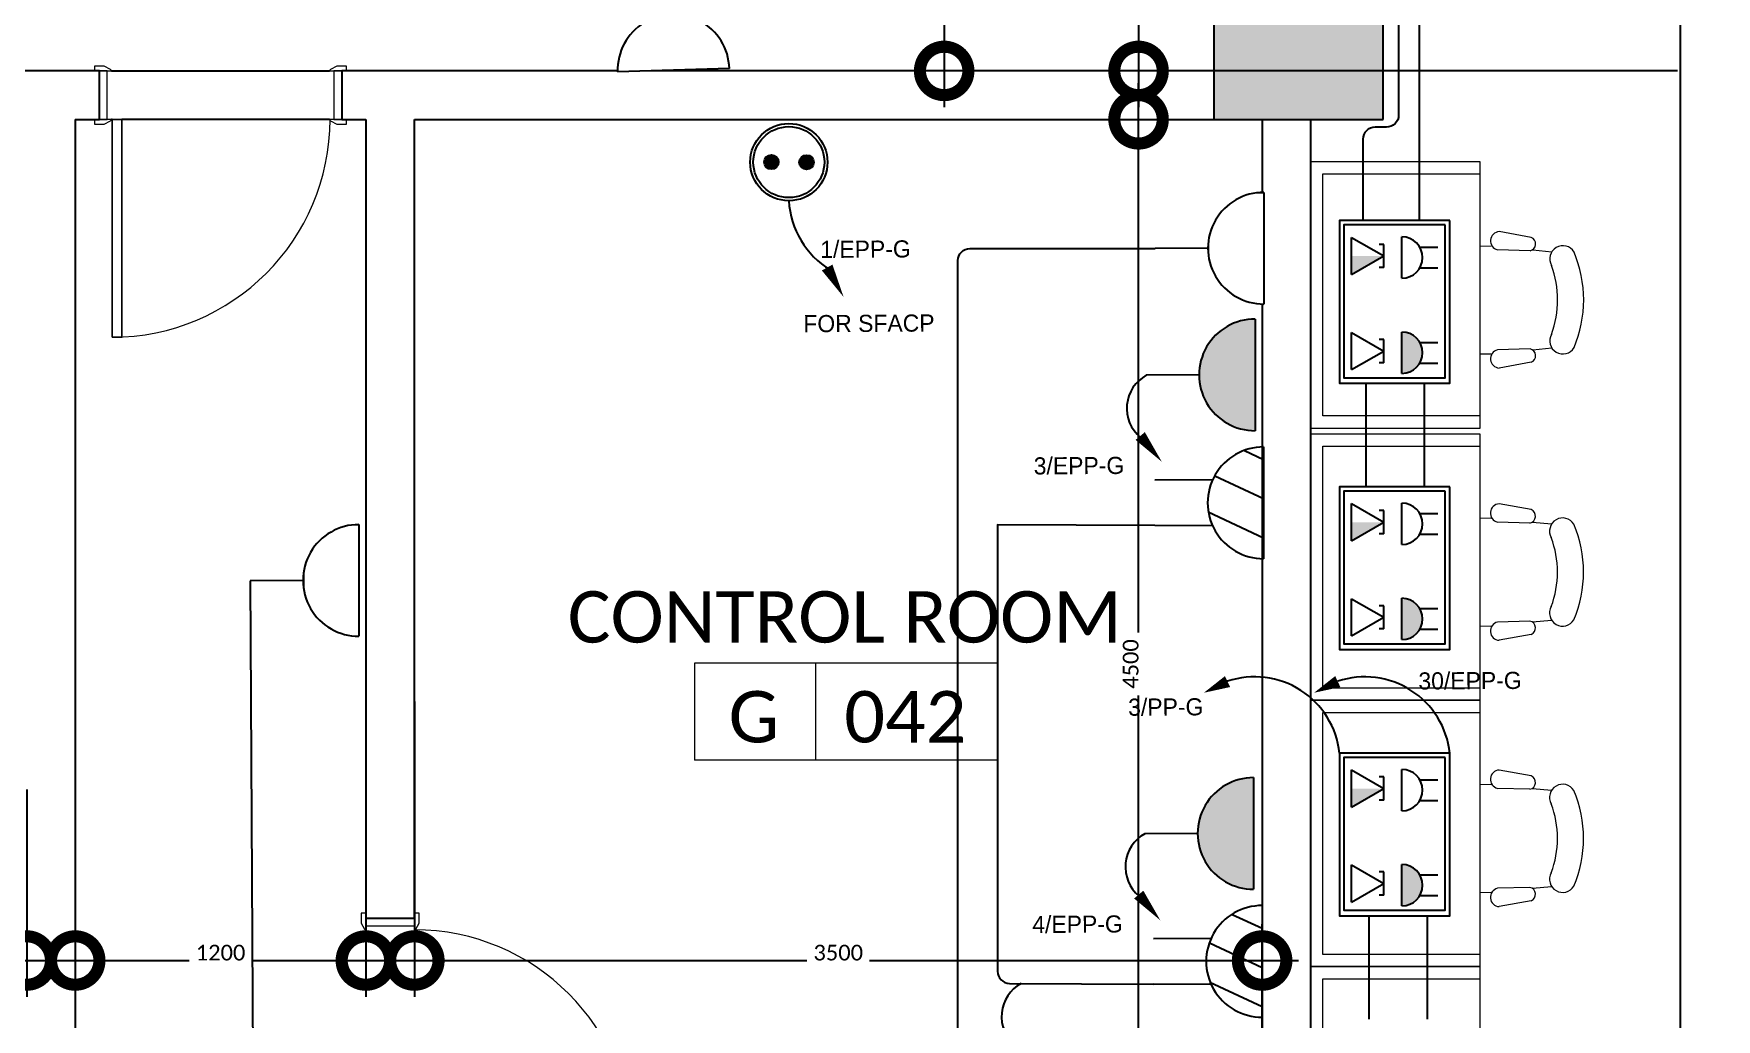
# Model space of a CAD drawing. Header units: metres. Extents: x 15.7 to 112.1, y 4.7 to 71.5.
# Drawn here: x 67.62 to 74.57, y 47.03 to 51.1 of the extents above; entities that cross this region are included whole.
import ezdxf

# ---------------------------------------------------------------- set-up
doc = ezdxf.new("R2010")
doc.units = ezdxf.units.M
doc.set_wipeout_variables(frame=1)
doc.linetypes.add('ECG_Line-Ptrn-Sold', pattern=[9144.001, 9144, -0.001])
doc.layers.get('0').update_dxf_attribs({"color": 3})
for name, color, linetype in [('00', 252, 'Continuous'), ('E-Lighting Fix', 4, 'Continuous'), ('E-SOCKET', 3, 'Continuous'), ('EL. BLOCK', 3, 'Continuous'), ('PW', 4, 'Continuous')]:
    doc.layers.add(name, color=color, linetype=linetype)
for name, color, linetype, lineweight in [('03-A-XR-GF$0$A-FURN', 55, 'Continuous', 5), ('1204SDC-A0$0$G-TTLB-STXT', 3, 'Continuous', 5), ('A-DIM', 7, 'Continuous', 5), ('A-DOOR', 5, 'Continuous', 5), ('A-TEXT', 7, 'ECG_Line-Ptrn-Sold', 13)]:
    doc.layers.add(name, color=color, linetype=linetype, lineweight=lineweight)
doc.styles.add('Calibri', font='calibri.ttf', dxfattribs={"height": 0.212639})
doc.dimstyles.new('ECG_Dimn-Detl-100', dxfattribs={"dimscale": 0.3048, "dimtxt": 0.25, "dimasz": 1.312336, "dimexe": 0.492126, "dimexo": 0.0625, "dimgap": 0, "dimtad": 1, "dimdec": 0, "dimlfac": 1000, "dimzin": 0, "dimdsep": 46, "dimtxsty": 'Calibri', "dimblk1": 'DOTSMALL', "dimblk2": 'DOTSMALL', "dimsah": 1, "dimcen": 0.09, "dimdle": 0.492126, "dimazin": 0, "dimtfac": 1, "dimtdec": 4, "dimtix": 1, "dimtmove": 0, "dimatfit": 3, "dimfxl": 0.492126, "dimfxlon": 1, "dimtvp": 1, "dimtolj": 1, "dimtzin": 0, "dimarcsym": 2})

# ---------------------------------------------------------------- blocks, each defined once
blk = doc.blocks.new('ECG_ Door-Single Leaf-Gnrc - 1000x2200 mm-2066731-GROUND FLOOR PLAN')
at = {"layer": 'A-DOOR'}
for p, q in [((0.408, 1), (0.408, 0.1)), ((0.448, 1), (0.408, 1)), ((0.408, 0.1), (0.408, 1)), ((0.408, 1), (0.448, 1)), ((0.448, 0.1), (0.448, 1)), ((0.448, 1), (0.448, 0.1)), ((-0.48, 0.12), (-0.52, 0.12)), ((-0.52, 0.12), (-0.52, 0.1)), ((-0.5, 0.1), (-0.45, 0.1)), ((-0.468, 0.1), (-0.5, 0.1)), ((-0.454, 0.106), (-0.48, 0.12)), ((-0.468, -0.1), (-0.468, 0.1)), ((0.408, 0.1), (0.448, 0.1)), ((0.448, 0.1), (0.408, 0.1)), ((0.45, 0.1), (0.5, 0.1)), ((0.48, 0.12), (0.454, 0.106)), ((0.468, 0.1), (0.468, -0.1)), ((0.5, 0.1), (0.468, 0.1)), ((0.52, 0.12), (0.48, 0.12)), ((0.52, 0.1), (0.52, 0.12)), ((-0.52, -0.1), (-0.52, -0.12)), ((-0.52, -0.12), (-0.48, -0.12)), ((-0.45, -0.1), (-0.5, -0.1)), ((-0.5, -0.1), (-0.468, -0.1)), ((-0.48, -0.12), (-0.454, -0.106)), ((0.5, -0.1), (0.45, -0.1)), ((0.454, -0.106), (0.48, -0.12)), ((0.468, -0.1), (0.5, -0.1)), ((0.48, -0.12), (0.52, -0.12)), ((0.52, -0.12), (0.52, -0.1))]:
    blk.add_line(p, q, dxfattribs=at)
for centre, radius, start, end in [((0.448, 0.1), 0.9, 90, 180), ((-0.458, 0.099), 0.00806, 7.12502, 60.25512), ((0.458, 0.099), 0.00806, 119.74488, 172.87498), ((-0.458, -0.099), 0.00806, 299.74488, 352.87498), ((0.458, -0.099), 0.00806, 187.12502, 240.25512)]:
    blk.add_arc(centre, radius, start, end, dxfattribs=at)
blk = doc.blocks.new('ECG_ Door-Single Leaf-Steel - 1000x2200 mm-3097163-GROUND FLOOR PLAN')
at = {"layer": 'A-DOOR'}
for p, q in [((0.408, 1), (0.408, 0.1)), ((0.448, 1), (0.408, 1)), ((0.408, 0.1), (0.408, 1)), ((0.408, 1), (0.448, 1)), ((0.448, 0.1), (0.448, 1)), ((0.448, 1), (0.448, 0.1)), ((-0.48, 0.12), (-0.52, 0.12)), ((-0.52, 0.12), (-0.52, 0.1)), ((-0.5, 0.1), (-0.45, 0.1)), ((-0.468, 0.1), (-0.5, 0.1)), ((-0.454, 0.106), (-0.48, 0.12)), ((-0.468, -0.1), (-0.468, 0.1)), ((0.408, 0.1), (0.448, 0.1)), ((0.448, 0.1), (0.408, 0.1)), ((0.45, 0.1), (0.5, 0.1)), ((0.48, 0.12), (0.454, 0.106)), ((0.468, 0.1), (0.468, -0.1)), ((0.5, 0.1), (0.468, 0.1)), ((0.52, 0.12), (0.48, 0.12)), ((0.52, 0.1), (0.52, 0.12)), ((-0.52, -0.1), (-0.52, -0.12)), ((-0.52, -0.12), (-0.48, -0.12)), ((-0.45, -0.1), (-0.5, -0.1)), ((-0.5, -0.1), (-0.468, -0.1)), ((-0.48, -0.12), (-0.454, -0.106)), ((0.5, -0.1), (0.45, -0.1)), ((0.454, -0.106), (0.48, -0.12)), ((0.468, -0.1), (0.5, -0.1)), ((0.48, -0.12), (0.52, -0.12)), ((0.52, -0.12), (0.52, -0.1))]:
    blk.add_line(p, q, dxfattribs=at)
for centre, radius, start, end in [((0.448, 0.1), 0.9, 90, 180), ((-0.458, 0.099), 0.00806, 7.12502, 60.25512), ((0.458, 0.099), 0.00806, 119.74488, 172.87498), ((-0.458, -0.099), 0.00806, 299.74488, 352.87498), ((0.458, -0.099), 0.00806, 187.12502, 240.25512)]:
    blk.add_arc(centre, radius, start, end, dxfattribs=at)
blk = doc.blocks.new('B806-B02 - CALL CENTER - FURN GROUND FLOOR_dwg_03-A-XR-GF$0$chair-3478258-GROUND FLOOR PLAN')
at = {"layer": '03-A-XR-GF$0$A-FURN'}
for p, q in [((22.1929, -2.5592), (22.0606, -2.535)), ((21.9824, -2.5936), (22.0274, -2.5947)), ((22.1881, -2.6145), (22.0537, -2.6106)), ((22.1987, -2.611), (22.2776, -2.6185)), ((21.9824, -3.0405), (22.0274, -3.0395)), ((22.1881, -3.0196), (22.0537, -3.0235)), ((22.1987, -3.0232), (22.2776, -3.0157)), ((22.1929, -3.075), (22.0606, -3.0991))]:
    blk.add_line(p, q, dxfattribs=at)
for centre, radius, start, end in [((22.063, -2.5734), 0.0384, 93.51322, 255.99319), ((22.1819, -2.5861), 0.0291, 282.28269, 67.77652), ((22.3232, -2.6478), 0.0542, 31.26503, 209.68252), ((21.8984, -2.8171), 0.5108, 337.26107, 22.73893), ((21.8906, -2.8171), 0.411, 339.71341, 20.28659), ((22.3232, -2.9864), 0.0542, 150.31748, 328.73497), ((22.063, -3.0608), 0.0384, 104.00681, 266.48678), ((22.1819, -3.0481), 0.0291, 292.22348, 77.71731)]:
    blk.add_arc(centre, radius, start, end, dxfattribs=at)
blk = doc.blocks.new('B806-B02 - CALL CENTER - FURN GROUND FLOOR_dwg_03-A-XR-GF$0$UNIT130-3478259-GROUND FLOOR PLAN')
at = {"layer": '03-A-XR-GF$0$A-FURN'}
for p, q in [((-0.725, -1.05), (-0.725, -0.25)), ((-0.025, -1.2), (-0.725, -1.2))]:
    blk.add_line(p, q, dxfattribs=at)
at = {"layer": '03-A-XR-GF$0$A-FURN', "flags": 128}
for points in [[(-0.725, -1.2), (-0.725, -0.1), (-0.025, -0.1)], [(-0.725, -1.15), (-0.075, -1.15), (-0.075, -0.15), (-0.725, -0.15)]]:
    blk.add_lwpolyline(points, dxfattribs=at)
at = {"extrusion": (0, 0, -1), "zscale": -1}
blk.add_blockref('B806-B02 - CALL CENTER - FURN GROUND FLOOR_dwg_03-A-XR-GF$0$chair-3478258-GROUND FLOOR PLAN', (-21.2574, 2.1469), dxfattribs=at)
blk = doc.blocks.new('B806-B02 - CALL CENTER - FURN GROUND FLOOR_dwg_03-A-XR-GF$0$UNIT130-V107-GROUND FLOOR PLAN')
at = {"layer": '03-A-XR-GF$0$A-FURN'}
blk.add_line((-0.725, -1.05), (-0.725, -0.25), dxfattribs=at)
at = {"layer": '03-A-XR-GF$0$A-FURN', "flags": 128}
blk.add_lwpolyline([(-0.725, -1.2), (-0.725, -0.1), (-0.025, -0.1), (-0.025, -1.2)], close=True, dxfattribs=at)
blk.add_lwpolyline([(-0.725, -1.15), (-0.075, -1.15), (-0.075, -0.15), (-0.725, -0.15)], dxfattribs=at)
at = {"extrusion": (0, 0, -1), "zscale": -1}
blk.add_blockref('B806-B02 - CALL CENTER - FURN GROUND FLOOR_dwg_03-A-XR-GF$0$chair-3478258-GROUND FLOOR PLAN', (-21.2574, 2.1469), dxfattribs=at)
blk = doc.blocks.new('B806-B02 - CALL CENTER - FURN GROUND FLOOR_dwg-3278331-GROUND FLOOR PLAN')
at = {"extrusion": (0, 0, -1), "zscale": -1}
for name, p in [('B806-B02 - CALL CENTER - FURN GROUND FLOOR_dwg_03-A-XR-GF$0$UNIT130-V107-GROUND FLOOR PLAN', (-72.8695, 50.6718)), ('B806-B02 - CALL CENTER - FURN GROUND FLOOR_dwg_03-A-XR-GF$0$UNIT130-3478259-GROUND FLOOR PLAN', (-72.8689, 49.5473)), ('B806-B02 - CALL CENTER - FURN GROUND FLOOR_dwg_03-A-XR-GF$0$UNIT130-3478259-GROUND FLOOR PLAN', (-72.8689, 48.4473)), ('B806-B02 - CALL CENTER - FURN GROUND FLOOR_dwg_03-A-XR-GF$0$UNIT130-3478259-GROUND FLOOR PLAN', (-72.8689, 47.3473))]:
    blk.add_blockref(name, p, dxfattribs=at)
blk = doc.blocks.new('ECG_G-Tag-Room - ECG_G-Tag-Room-Engl-1568319-GROUND FLOOR PLAN')
at = {"layer": 'A-TEXT'}
for p, q in [((-0.00625, 0), (-0.00625, -0.004)), ((0.00625, 0), (-0.00625, 0)), ((-0.00125, -0.004), (-0.00125, 0)), ((0.00625, 0), (0.00625, -0.004)), ((0.00625, -0.004), (-0.00625, -0.004))]:
    blk.add_line(p, q, dxfattribs=at)
blk = doc.blocks.new('_DotSmall')
at = {"color": 0, "linetype": 'ByBlock', "const_width": 0.5}
blk.add_lwpolyline([(-0.0625, 0, 1), (0.0625, 0, 1)], format="xyb", close=True, dxfattribs=at)
blk = doc.blocks.new('SS')
at = {"color": 3}
blk.add_wipeout([(-0.2307, -0.0004), (-0.2222, 0.0621), (-0.2022, 0.1111), (-0.167, 0.1592), (-0.1259, 0.1933), (-0.0695, 0.22), (-0.025, 0.2293), (0.0499, 0.2252), (0.1123, 0.2015), (0.1552, 0.1707), (0.1949, 0.1234), (0.2175, 0.0769), (0.2293, 0.0252), (0.2293, -0.0004)], dxfattribs=at)
at = {"layer": 'E-SOCKET', "color": 3}
for points in [[(-0.0004, 0.2308), (-0.0015, 0.4486)], [(0.2307, -0.0004), (-0.2307, -0.0004)]]:
    blk.add_lwpolyline(points, dxfattribs=at)
blk.add_arc((0, 0), 0.2307, 359.91019, 180.08981, dxfattribs=at)
blk = doc.blocks.new('EO')
at = {"layer": 'E-Lighting Fix', "lineweight": -3, "ltscale": 0.05, "transparency": 33554658}
h = blk.add_hatch(color=0, dxfattribs=at)
h.dxf.hatch_style = 1
edge = h.paths.add_edge_path()
edge.add_arc((-0.0812, 0.1799), 0.0337, 0, 360)
h = blk.add_hatch(color=0, dxfattribs=at)
h.dxf.hatch_style = 1
edge = h.paths.add_edge_path()
edge.add_arc((0.0823, 0.1787), 0.0337, 0, 360)
at = {"layer": 'E-Lighting Fix', "color": 0}
for radius in [0.1795, 0.165]:
    blk.add_circle((0, 0.1795), radius, dxfattribs=at)
at = {"layer": 'E-Lighting Fix', "color": 0, "lineweight": -3, "ltscale": 0.05}
for centre in [(-0.0812, 0.1799), (0.0823, 0.1787)]:
    blk.add_circle(centre, 0.0337, dxfattribs=at)
blk = doc.blocks.new('EDS')
h = blk.add_hatch()
h.set_pattern_fill('ANSI31', color=3, scale=0.04614, angle=20)
h.set_pattern_definition([(65, (-0.00138, 0.00036), (-0.13277, 0.06191), [])])
h.paths.add_polyline_path([(0.2293, 0.0004, 1.001569), (-0.2321, 0.0004)])
at = {"layer": 'E-SOCKET', "color": 3}
for points in [[(-0.0951, 0.2109), (-0.0939, 0.4489)], [(0.0944, 0.2109), (0.0932, 0.4489)], [(0.2307, 0), (-0.2307, 0)]]:
    blk.add_lwpolyline(points, dxfattribs=at)
blk.add_arc((0, 0.0004), 0.2307, 359.91019, 180.08981, dxfattribs=at)
blk = doc.blocks.new('PS')
at = {"layer": 'E-SOCKET'}
h = blk.add_hatch(color=3, dxfattribs=at)
h.dxf.hatch_style = 1
h.paths.add_polyline_path([(0.2308, 0.03, 1.001569), (-0.2306, 0.03)])
at = {"layer": 'E-SOCKET', "color": 3}
for points in [[(-0.0003, 0.2612), (-0.0014, 0.479)], [(0.2308, 0.03), (-0.2306, 0.03)]]:
    blk.add_lwpolyline(points, dxfattribs=at)
blk.add_arc((0.0001, 0.0304), 0.2307, 359.91019, 180.08981, dxfattribs=at)

msp = doc.modelspace()

# ---------------------------------------------------------------- hatches: boundary and pattern name
at = {"layer": '00'}
msp.add_hatch(color=256, dxfattribs=at).paths.add_polyline_path([(72.6939, 50.7473), (73.1939, 50.7473), (73.1939, 51.4473), (72.4939, 51.4473), (72.4939, 50.7473)], flags=0)
at = {"layer": 'E-SOCKET', "lineweight": -3, "ltscale": 0.05, "transparency": 33554658}
h = msp.add_hatch(color=1, dxfattribs=at)
h.dxf.hatch_style = 1
edge = h.paths.add_edge_path()
edge.add_line((73.2707, 49.6981), (73.2707, 49.8689))
edge.add_ellipse((73.2707, 49.7835), major_axis=(0.0604, -0.0604), ratio=1, start_angle=-45, end_angle=135, ccw=False)
h = msp.add_hatch(color=1, dxfattribs=at)
h.dxf.hatch_style = 1
edge = h.paths.add_edge_path()
edge.add_line((73.2707, 48.5981), (73.2707, 48.7689))
edge.add_ellipse((73.2707, 48.6835), major_axis=(0.0604, -0.0604), ratio=1, start_angle=-45, end_angle=135, ccw=False)
h = msp.add_hatch(color=1, dxfattribs=at)
h.dxf.hatch_style = 1
edge = h.paths.add_edge_path()
edge.add_line((73.2707, 47.4981), (73.2707, 47.6689))
edge.add_ellipse((73.2707, 47.5835), major_axis=(0.0604, -0.0604), ratio=1, start_angle=-45, end_angle=135, ccw=False)
at = {"layer": 'EL. BLOCK', "linetype": 'ByBlock'}
h = msp.add_hatch(color=4, dxfattribs=at)
h.dxf.hatch_style = 1
h.paths.add_polyline_path([(73.1958, 50.1828), (73.0624, 50.1828), (73.0624, 50.1059)])
h = msp.add_hatch(color=4, dxfattribs=at)
h.dxf.hatch_style = 1
h.paths.add_polyline_path([(73.1958, 49.0828), (73.0624, 49.0828), (73.0624, 49.0059)])
h = msp.add_hatch(color=4, dxfattribs=at)
h.dxf.hatch_style = 1
h.paths.add_polyline_path([(73.1958, 47.9828), (73.0624, 47.9828), (73.0624, 47.9059)])

# ---------------------------------------------------------------- linework, layer by layer
msp.add_lwpolyline([(73.1404, 51.8574), (73.1404, 51.5414, 0.414214), (73.1904, 51.4914), (73.2074, 51.4914, -0.414214), (73.2574, 51.4414), (73.2574, 50.7649, -0.414214), (73.2074, 50.7149), (73.16, 50.7149, 0.414214), (73.11, 50.6649), (73.11, 50.3291)], format="xyb")
at = {"color": 1}
for points in [[(73.3415, 51.4914), (73.3415, 50.7121)], [(73.3415, 50.7121), (73.3415, 50.3291)], [(73.3627, 49.6577), (73.3627, 49.2294)], [(73.3751, 47.4577), (73.3751, 47.0294)]]:
    msp.add_lwpolyline(points, dxfattribs=at)
msp.add_lwpolyline([(70.9659, 50.0136, 0, 0.05, 0), (70.8982, 50.135, 0.05, 0.05, 0)], format="xyseb", dxfattribs=at)
at = {"color": 3}
for points in [[(73.1224, 49.6577), (73.1224, 49.2294)], [(73.1348, 47.4577), (73.1348, 47.0294)]]:
    msp.add_lwpolyline(points, dxfattribs=at)
at = {"elevation": 5.594}
msp.add_lwpolyline([(72.4534, 48.3785, 0, 0.05, 0), (72.5511, 48.4247, 0.05, 0.05, 0)], format="xyseb", dxfattribs=at)
at = {"color": 1, "elevation": 5.594}
msp.add_lwpolyline([(72.9085, 48.3785, 0, 0.05, 0), (73.0062, 48.4247, 0.05, 0.05, 0)], format="xyseb", dxfattribs=at)
at = {"color": 1}
for centre, radius, start, end in [((71.1006, 50.4322), 0.3612, 183.38116, 238.15623), ((73.1183, 48.0921), 0.3521, 6.0268, 108.61281), ((71.7742, 47.0412), 0.156, 118.91982, 230.22288)]:
    msp.add_arc(centre, radius, start, end, dxfattribs=at)
msp.add_arc((72.6632, 48.0921), 0.3521, 6.0268, 108.61281)
at = {"layer": '00'}
for p, q in [((72.4939, 51.4473), (72.4939, 50.9473)), ((73.1939, 50.7473), (73.1939, 51.4473)), ((67.8939, 50.9473), (66.4939, 50.9473)), ((67.8939, 50.7473), (67.8939, 50.9473)), ((67.9439, 50.9473), (68.8439, 50.9473)), ((67.9439, 50.9473), (68.8439, 50.9473)), ((72.4939, 50.9473), (68.8939, 50.9473)), ((68.8939, 50.9473), (68.8939, 50.7473)), ((72.4939, 50.9473), (72.4939, 50.7473)), ((67.7939, 50.7473), (67.8939, 50.7473)), ((67.7939, 50.7473), (67.7939, 43.5473)), ((67.9459, 50.7473), (67.9439, 50.7473)), ((67.9459, 50.7473), (67.9439, 50.7473)), ((68.8439, 50.7473), (67.9859, 50.7473)), ((68.8439, 50.7473), (67.9859, 50.7473)), ((68.8939, 50.7473), (68.9939, 50.7473)), ((68.9939, 50.7473), (68.9939, 47.4473)), ((69.1939, 50.7473), (72.4939, 50.7473)), ((69.1939, 47.4473), (69.1939, 50.7473)), ((72.4939, 50.7473), (72.6939, 50.7473)), ((72.6939, 50.7473), (72.8939, 50.7473)), ((72.6939, 50.7473), (72.6939, 46.2473)), ((72.8939, 50.7473), (73.1939, 50.7473)), ((72.8939, 50.7473), (72.8939, 43.6473)), ((68.9939, 47.4473), (69.1939, 47.4473))]:
    msp.add_line(p, q, dxfattribs=at)
at = {"layer": 'E-SOCKET', "color": 3}
for p, q in [((73.2708, 50.0909), (73.2708, 50.2617)), ((73.3449, 50.2189), (73.4198, 50.2189)), ((73.3449, 50.1337), (73.4195, 50.1337)), ((73.2708, 49.6979), (73.2708, 49.8687)), ((73.3449, 49.8259), (73.4198, 49.8259)), ((73.3449, 49.7407), (73.4195, 49.7407)), ((73.2708, 48.9909), (73.2708, 49.1617)), ((73.3449, 49.1189), (73.4198, 49.1189)), ((73.3449, 49.0337), (73.4195, 49.0337)), ((73.2708, 48.5979), (73.2708, 48.7687)), ((73.3449, 48.7259), (73.4198, 48.7259)), ((73.3449, 48.6407), (73.4195, 48.6407)), ((73.2708, 47.8909), (73.2708, 48.0617)), ((73.3449, 48.0189), (73.4198, 48.0189)), ((73.3449, 47.9337), (73.4195, 47.9337)), ((73.2708, 47.4979), (73.2708, 47.6687)), ((73.3449, 47.6259), (73.4198, 47.6259)), ((73.3449, 47.5407), (73.4195, 47.5407))]:
    msp.add_line(p, q, dxfattribs=at)
for points in [[(73.4685, 50.3291), (73.0134, 50.3291), (73.0134, 49.6574), (73.4685, 49.6574)], [(73.4685, 49.2291), (73.0134, 49.2291), (73.0134, 48.5574), (73.4685, 48.5574)], [(73.4685, 48.1291), (73.0134, 48.1291), (73.0134, 47.4574), (73.4685, 47.4574)]]:
    msp.add_lwpolyline(points, close=True, dxfattribs=at)
at = {"layer": 'E-SOCKET', "color": 3, "ltscale": 1000}
for points in [[(73.449, 50.3114), (73.0317, 50.3114), (73.0317, 49.6801), (73.449, 49.6801)], [(73.449, 49.2114), (73.0317, 49.2114), (73.0317, 48.5801), (73.449, 48.5801)], [(73.449, 48.1114), (73.0317, 48.1114), (73.0317, 47.4801), (73.449, 47.4801)]]:
    msp.add_lwpolyline(points, close=True, dxfattribs=at)
at = {"layer": 'E-SOCKET', "color": 3}
for centre in [(73.2708, 50.1763), (73.2708, 49.7833), (73.2708, 49.0763), (73.2708, 48.6833), (73.2708, 47.9763), (73.2708, 47.5833)]:
    msp.add_ellipse(centre, major_axis=(0.0604, -0.0604), ratio=1, start_param=-0.785398, end_param=2.356194, dxfattribs=at)
at = {"layer": 'PW', "color": 4}
for p, q in [((73.0624, 50.1059), (73.0624, 50.2598)), ((73.1958, 50.2309), (73.1773, 50.2309)), ((73.1958, 50.1348), (73.1958, 50.2309)), ((73.0624, 50.1059), (73.1958, 50.1828)), ((73.1958, 50.1348), (73.1773, 50.1348)), ((73.0624, 49.7132), (73.0624, 49.8671)), ((73.1958, 49.8382), (73.1773, 49.8382)), ((73.1958, 49.7421), (73.1958, 49.8382)), ((73.0624, 49.7132), (73.1958, 49.7902)), ((73.1958, 49.7421), (73.1773, 49.7421)), ((73.0624, 49.0059), (73.0624, 49.1598)), ((73.1958, 49.1309), (73.1773, 49.1309)), ((73.1958, 49.0348), (73.1958, 49.1309)), ((73.0624, 49.0059), (73.1958, 49.0828)), ((73.1958, 49.0348), (73.1773, 49.0348)), ((73.0624, 48.6132), (73.0624, 48.7671)), ((73.1958, 48.7382), (73.1773, 48.7382)), ((73.1958, 48.6421), (73.1958, 48.7382)), ((73.0624, 48.6132), (73.1958, 48.6902)), ((73.1958, 48.6421), (73.1773, 48.6421)), ((73.0624, 47.9059), (73.0624, 48.0598)), ((73.1958, 48.0309), (73.1773, 48.0309)), ((73.1958, 47.9348), (73.1958, 48.0309)), ((73.0624, 47.9059), (73.1958, 47.9828)), ((73.1958, 47.9348), (73.1773, 47.9348)), ((73.0624, 47.5132), (73.0624, 47.6671)), ((73.0624, 47.5132), (73.1958, 47.5902)), ((73.1958, 47.6382), (73.1773, 47.6382)), ((73.1958, 47.5421), (73.1958, 47.6382)), ((73.1958, 47.5421), (73.1773, 47.5421))]:
    msp.add_line(p, q, dxfattribs=at)
for points in [[(73.0624, 50.2598), (73.1958, 50.1828)], [(73.0624, 49.8671), (73.1958, 49.7902)], [(73.0624, 49.1598), (73.1958, 49.0828)], [(73.0624, 48.7671), (73.1958, 48.6902)], [(73.0624, 48.0598), (73.1958, 47.9828)], [(73.0624, 47.6671), (73.1958, 47.5902)]]:
    msp.add_lwpolyline(points, dxfattribs=at)

# ---------------------------------------------------------------- block references
at = {"color": 1, "rotation": 89.99999999997002}
for p in [(72.7, 49.1631), (72.6939, 47.2688)]:
    msp.add_blockref('EDS', p, dxfattribs=at)
at = {"layer": '00'}
msp.add_blockref('B806-B02 - CALL CENTER - FURN GROUND FLOOR_dwg-3278331-GROUND FLOOR PLAN', (0, 0), dxfattribs=at)
for name, p, rotation in [('ECG_ Door-Single Leaf-Steel - 1000x2200 mm-3097163-GROUND FLOOR PLAN', (68.3939, 50.8473), 180), ('ECG_ Door-Single Leaf-Gnrc - 1000x2200 mm-2066731-GROUND FLOOR PLAN', (69.0939, 46.9473), 269.9999999999999)]:
    msp.add_blockref(name, p, dxfattribs=dict(at, rotation=rotation))
at = {"layer": '00', "xscale": 99.99999999999993, "yscale": 99.99999999999993, "zscale": 99.99999999999993}
msp.add_blockref('ECG_G-Tag-Room - ECG_G-Tag-Room-Engl-1568319-GROUND FLOOR PLAN', (70.9758, 48.5005), dxfattribs=at)
at = {"layer": '1204SDC-A0$0$G-TTLB-STXT', "color": 1, "xscale": 0.889, "yscale": 0.889, "zscale": 0.889}
msp.add_blockref('EO', (70.74, 50.4109), dxfattribs=at)

# ---------------------------------------------------------------- texts
at = {"color": 1}
for s, p in [('1/EPP-G', (70.8698, 50.1746)), ('3/EPP-G', (71.7512, 49.2802)), ('30/EPP-G', (73.3393, 48.3918, 1.8899)), ('4/EPP-G', (71.7451, 47.3859))]:
    msp.add_text(s, height=0.07079, rotation=0.34512, dxfattribs=at).set_placement(p)
at = {"color": 2}
msp.add_text('FOR SFACP', height=0.07079, rotation=0.34512, dxfattribs=at).set_placement((70.8, 49.8676))
msp.add_text('3/PP-G', height=0.07079, rotation=0.34512).set_placement((72.141, 48.2834, 1.8899))
at = {"layer": '00', "attachment_point": 2, "line_spacing_factor": 1.156427, "style": 'Calibri'}
for s, insert, char_height, width in [('CONTROL ROOM', (70.971, 48.7981), 0.212639, 2.778), ('\\fCalibri|b0|i0|c178|p34|;G', (70.5955, 48.3856), 0.212639, 0.255), ('042', (71.221, 48.3856), 0.21264, 0.612)]:
    msp.add_mtext(s, dxfattribs=dict(at, insert=insert, char_height=char_height, width=width))

# ---------------------------------------------------------------- dimensions: what is measured, and where the dimension line sits
at = {"layer": 'A-DIM'}
for base, p1, p2, override in [((72.1837, 50.9473), (72.3337, 58.2473), (72.3337, 50.9473), {"dimpost": '<>', "dimfxl": 7.3}), ((71.3812, 50.9473), (71.5312, 56.2473), (71.5312, 50.9473), {"dimpost": '<>', "dimfxl": 5.3}), ((74.419, 37.1473), (74.569, 56.0473), (74.569, 37.1473), {"dimpost": '<>', "dimfxl": 18.9}), ((72.1837, 50.7473), (72.0337, 46.2473), (72.0337, 50.7473), {"dimpost": '<>', "dimfxl": 4.5})]:
    msp.add_linear_dim(base=base, p1=p1, p2=p2, angle=90, dimstyle='ECG_Dimn-Detl-100', override=override, dxfattribs=at).render()
for base, p1, p2, override in [((67.5939, 47.2723), (65.2939, 47.1223), (67.5939, 47.4223), {"dimpost": '<>', "dimfxl": 2.319483}), ((68.9939, 47.2723), (67.7939, 47.4223), (68.9939, 47.4223), {"dimpost": '<>', "dimfxl": 1.2}), ((72.6939, 47.2723), (69.1939, 47.4223), (72.6939, 47.1223), {"dimpost": '<>', "dimfxl": 3.512834})]:
    msp.add_linear_dim(base=base, p1=p1, p2=p2, dimstyle='ECG_Dimn-Detl-100', override=override, dxfattribs=at).render()

# ---------------------------------------------------------------- next in the draw order: block references
at = {"color": 1}
for name, p, rotation in [('SS', (70.2638, 50.9508), 1.74020293587673), ('SS', (72.7008, 50.215), 90), ('SS', (68.965, 48.8426), 90), ('PS', (72.6887, 47.7972), 89.99999999997002)]:
    msp.add_blockref(name, p, dxfattribs=dict(at, rotation=rotation))

# ---------------------------------------------------------------- next in the draw order: linework, layer by layer
for points, format in [([(72.2511, 49.0692), (71.6013, 49.0726), (71.6013, 47.228, 0.412696), (71.651, 47.178), (72.245, 47.1749)], "xyb"), ([(72.2737, 47.4382, 0, 0.05, 0), (72.1844, 47.5447, 0.05, 0.05, 0)], "xyseb")]:
    msp.add_lwpolyline(points, format=format, dxfattribs=at)
at = {"color": 3}
msp.add_lwpolyline([(68.5165, 48.8411), (68.543, 43.9265)], dxfattribs=at)
at = {"color": 1}
msp.add_arc((72.2851, 47.6592), 0.156, 118.91982, 230.22288, dxfattribs=at)

# ---------------------------------------------------------------- next in the draw order: block references
at = {"color": 1, "rotation": 89.99999999997002}
msp.add_blockref('PS', (72.6948, 49.6915), dxfattribs=at)

# ---------------------------------------------------------------- next in the draw order: linework, layer by layer
msp.add_lwpolyline([(72.2569, 46.7965), (71.4879, 46.7925, -0.415733), (71.4376, 46.8425), (71.4376, 50.1635, -0.414214), (71.4876, 50.2135), (72.2523, 50.2135)], format="xyb")
at = {"color": 1}
msp.add_lwpolyline([(72.2798, 49.3325, 0, 0.05, 0), (72.1905, 49.439, 0.05, 0.05, 0)], format="xyseb", dxfattribs=at)
msp.add_arc((72.2912, 49.5535), 0.156, 118.91982, 230.22288, dxfattribs=at)

doc.saveas('drawing.dxf')
